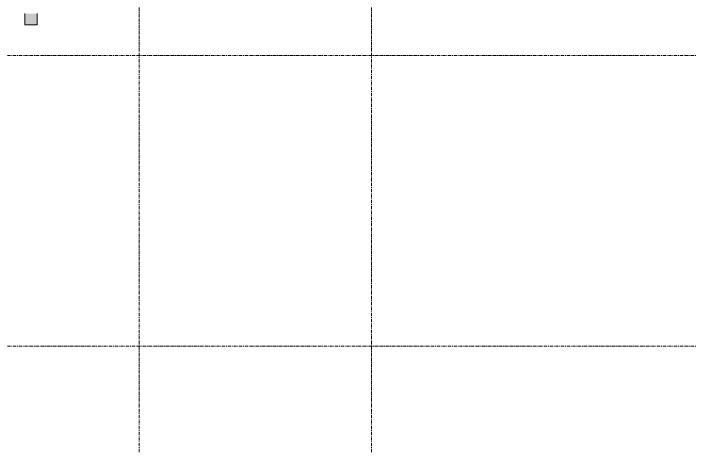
# Model space of a CAD drawing. Header units: inches. Extents: x -3679 to 241, y -496 to 1784.
# Drawn here: x -1824.4 to -1719.7, y -15.5 to 51.5 of the extents above; entities that cross this region are included whole.
import ezdxf

# ---------------------------------------------------------------- set-up
doc = ezdxf.new("R2010")
doc.units = ezdxf.units.IN
doc.header["$MEASUREMENT"] = 0
doc.linetypes.add('Grid Line', pattern=[0.875, 0.5, -0.125, 0.125, -0.125])
doc.layers.add('P-PIPE', color=1, linetype='Continuous', lineweight=9)
doc.layers.add('S-GRID', color=8, linetype='Continuous', lineweight=9)

msp = doc.modelspace()

# ---------------------------------------------------------------- hatches: boundary and pattern name
at = {"layer": 'P-PIPE'}
msp.add_hatch(color=256, dxfattribs=at).paths.add_polyline_path([(-1822.7, 49.74), (-1822.23, 49.75), (-1821.75, 49.75), (-1821.75, 51.5), (-1822.7, 51.5)], flags=0)
h = msp.add_hatch(color=256, dxfattribs=at)
h.paths.add_polyline_path([(-1821.08, 51.5), (-1821.08, 51.5), (-1821.08, 49.75)], flags=0)
h.paths.add_polyline_path([(-1820.8, 49.74), (-1820.8, 51.5), (-1821.28, 51.5), (-1821.75, 51.5), (-1821.75, 49.75), (-1820.82, 49.74)], flags=0)

# ---------------------------------------------------------------- linework, layer by layer
for p, q in [((-1822.7, 51.5), (-1822.7, 49.74)), ((-1820.8, 49.74), (-1820.8, 51.5))]:
    msp.add_line(p, q, dxfattribs=at)
for start_param, end_param in [(1.570796, 3.141593), (3.141593, 4.45059), (0, 1.570796), (4.974188, 6.283185)]:
    msp.add_ellipse((-1821.75, 49.74), major_axis=(0.95, 0), ratio=0.004167, start_param=start_param, end_param=end_param, dxfattribs=at)
at = {"layer": 'S-GRID', "linetype": 'Grid Line'}
for p, q in [((-1805, 1771.74), (-1805, -484.26)), ((-1769, 1771.74), (-1769, -484.26)), ((-3666.39, 45), (228, 45)), ((-3666.39, 0), (228, 0))]:
    msp.add_line(p, q, dxfattribs=at)

doc.saveas('drawing.dxf')
